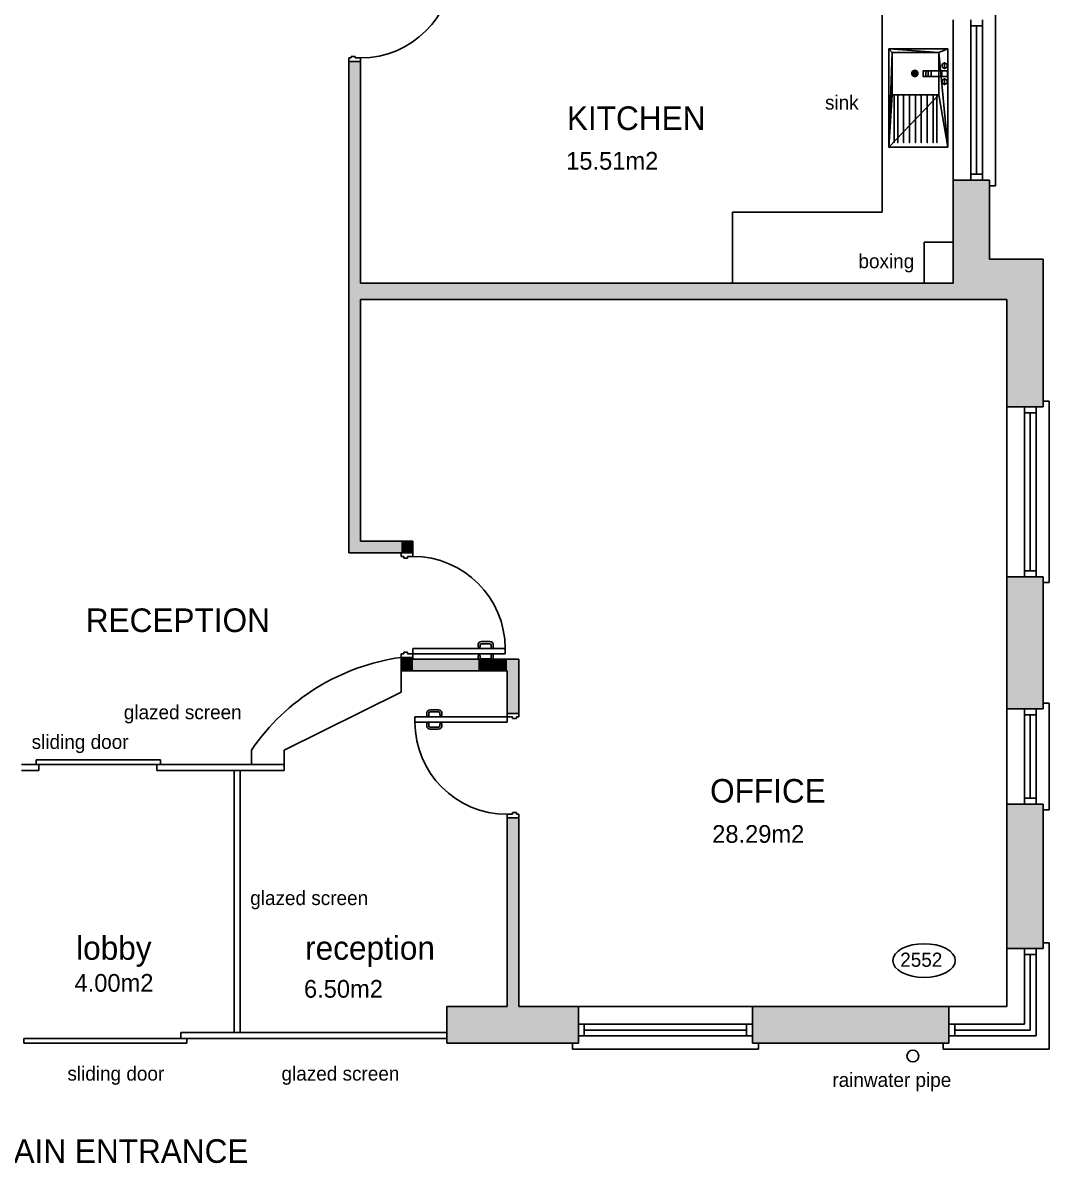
# Model space of a CAD drawing. Extents: x -3138 to 23381, y 5420 to 23275.
# Drawn here: x 14682 to 23381, y 5420 to 15079 of the extents above; entities that cross this region are included whole.
import ezdxf

# ---------------------------------------------------------------- set-up
doc = ezdxf.new("R2010")
doc.units = 0
doc.layers.get('0').update_dxf_attribs({"linetype": 'CONTINUOUS'})
for name, color, linetype in [('A-DOORS___FRAMES-G', 150, 'CONTINUOUS'), ('A-EXTERNAL_-WALL_G', 7, 'CONTINUOUS'), ('A-INTERNAL_WALL_G', 7, 'CONTINUOUS'), ('A-SANITARYFIXTURE-G', 140, 'CONTINUOUS'), ('A-WINDOW_G', 62, 'CONTINUOUS'), ('AREA', 6, 'CONTINUOUS'), ('CEILING_HEIGHTS', 40, 'CONTINUOUS'), ('KITCHEN_UNITS', 33, 'CONTINUOUS'), ('RAINWATER_PIPES', 5, 'CONTINUOUS'), ('ROOM_TITLES', 7, 'CONTINUOUS'), ('TEXT', 7, 'CONTINUOUS'), ('WALLSHADE', 254, 'CONTINUOUS')]:
    doc.layers.add(name, color=color, linetype=linetype)
doc.styles.add('STYLE2', font='comic.ttf', dxfattribs={"height": 200})

# ---------------------------------------------------------------- blocks, each defined once
blk = doc.blocks.new('*U13')
at = {"layer": 'WALLSHADE', "linetype": 'CONTINUOUS'}
for points in [[(17444.7, 10589.1), (17444.7, 14751.1), (17544.7, 10589.1)], [(17544.7, 10589.1), (17444.7, 14751.1), (17544.7, 14751.1)], [(22565.7, 12735.1), (22565.7, 13747.1), (22875.7, 12735.1)], [(22875.7, 12735.1), (22565.7, 13747.1), (22875.7, 13747.1)], [(22875.7, 12735.1), (22875.7, 13077.1), (23020.7, 12735.1)], [(23020.7, 12735.1), (22875.7, 13077.1), (23020.7, 13077.1)], [(23020.7, 11825.1), (23020.7, 13077.1), (23330.7, 11825.1)], [(23330.7, 11825.1), (23020.7, 13077.1), (23330.7, 13077.1)], [(17544.7, 12735.1), (17544.7, 12875.1), (17888.7, 12735.1)], [(17888.7, 12735.1), (17544.7, 12875.1), (17888.7, 12875.1)], [(17888.7, 12735.1), (17888.7, 12875.1), (17988.7, 12735.1)], [(17988.7, 12735.1), (17888.7, 12875.1), (17988.7, 12875.1)], [(17988.7, 12735.1), (17988.7, 12875.1), (18275.7, 12735.1)], [(18275.7, 12735.1), (17988.7, 12875.1), (18275.7, 12875.1)], [(18275.7, 12735.1), (18275.7, 12875.1), (18543.1, 12735.1)], [(18543.1, 12735.1), (18275.7, 12875.1), (18543.1, 12875.1)], [(18543.1, 12735.1), (18543.1, 12875.1), (18545.9, 12735.1)], [(18545.9, 12735.1), (18543.1, 12875.1), (18545.9, 12875.1)], [(18545.9, 12735.1), (18545.9, 12875.1), (18549.4, 12735.1)], [(18549.4, 12735.1), (18545.9, 12875.1), (18549.4, 12875.1)], [(18549.4, 12735.1), (18549.4, 12875.1), (18553.6, 12735.1)], [(18553.6, 12735.1), (18549.4, 12875.1), (18553.6, 12875.1)], [(18553.6, 12735.1), (18553.6, 12875.1), (18558.3, 12735.1)], [(18558.3, 12735.1), (18553.6, 12875.1), (18558.3, 12875.1)], [(18558.3, 12735.1), (18558.3, 12875.1), (18563.3, 12735.1)], [(18563.3, 12735.1), (18558.3, 12875.1), (18563.3, 12875.1)], [(18563.3, 12735.1), (18563.3, 12875.1), (18568.5, 12735.1)], [(18568.5, 12735.1), (18563.3, 12875.1), (18568.5, 12875.1)], [(18568.5, 12735.1), (18568.5, 12875.1), (18641, 12735.1)], [(18641, 12735.1), (18568.5, 12875.1), (18641, 12875.1)], [(18641, 12735.1), (18641, 12875.1), (18646.2, 12735.1)], [(18646.2, 12735.1), (18641, 12875.1), (18646.2, 12875.1)], [(18646.2, 12735.1), (18646.2, 12875.1), (18651.3, 12735.1)], [(18651.3, 12735.1), (18646.2, 12875.1), (18651.3, 12875.1)], [(18651.3, 12735.1), (18651.3, 12875.1), (18655.9, 12735.1)], [(18655.9, 12735.1), (18651.3, 12875.1), (18655.9, 12875.1)], [(18655.9, 12735.1), (18655.9, 12875.1), (18660.1, 12735.1)], [(18660.1, 12735.1), (18655.9, 12875.1), (18660.1, 12875.1)], [(18660.1, 12735.1), (18660.1, 12875.1), (18663.7, 12735.1)], [(18663.7, 12735.1), (18660.1, 12875.1), (18663.7, 12875.1)], [(18663.7, 12735.1), (18663.7, 12875.1), (18666.4, 12735.1)], [(18666.4, 12735.1), (18663.7, 12875.1), (18666.4, 12875.1)], [(18666.4, 12735.1), (18666.4, 12875.1), (18720.7, 12735.1)], [(18720.7, 12735.1), (18666.4, 12875.1), (18720.7, 12875.1)], [(18720.7, 12735.1), (18720.7, 12875.1), (18785.7, 12735.1)], [(18785.7, 12735.1), (18720.7, 12875.1), (18785.7, 12875.1)], [(18785.7, 12735.1), (18785.7, 12875.1), (18885.7, 12735.1)], [(18885.7, 12735.1), (18785.7, 12875.1), (18885.7, 12875.1)], [(18885.7, 12735.1), (18885.7, 12875.1), (19390.7, 12735.1)], [(19390.7, 12735.1), (18885.7, 12875.1), (19390.7, 12875.1)], [(19390.7, 12735.1), (19390.7, 12875.1), (19840.7, 12735.1)], [(19840.7, 12735.1), (19390.7, 12875.1), (19840.7, 12875.1)], [(19840.7, 12735.1), (19840.7, 12875.1), (20860.7, 12735.1)], [(20860.7, 12735.1), (19840.7, 12875.1), (20860.7, 12875.1)], [(20860.7, 12735.1), (20860.7, 12875.1), (20865.7, 12735.1)], [(20865.7, 12735.1), (20860.7, 12875.1), (20865.7, 12875.1)], [(20865.7, 12735.1), (20865.7, 12875.1), (22530.7, 12735.1)], [(22530.7, 12735.1), (20865.7, 12875.1), (22530.7, 12875.1)], [(22530.7, 12735.1), (22530.7, 12875.1), (22565.7, 12735.1)], [(22565.7, 12735.1), (22530.7, 12875.1), (22565.7, 12875.1)], [(17544.7, 10589.1), (17544.7, 10689.1), (17888.7, 10589.1)], [(17888.7, 10589.1), (17544.7, 10689.1), (17888.7, 10689.1)], [(17888.7, 10589.1), (17888.7, 10689.1), (17988.7, 10589.1)], [(17988.7, 10589.1), (17888.7, 10689.1), (17988.7, 10689.1)], [(23020.7, 9267.1), (23020.7, 10387.1), (23330.7, 9267.1)], [(23330.7, 9267.1), (23020.7, 10387.1), (23330.7, 10387.1)], [(17888.7, 9590.1), (17888.7, 9704.1), (17988.7, 9590.1)], [(17988.7, 9590.1), (17888.7, 9704.1), (17988.7, 9704.1)], [(17988.7, 9590.1), (17988.7, 9690.1), (18275.7, 9590.1)], [(18275.7, 9590.1), (17988.7, 9690.1), (18275.7, 9690.1)], [(18275.7, 9590.1), (18275.7, 9690.1), (18543.1, 9590.1)], [(18543.1, 9590.1), (18275.7, 9690.1), (18543.1, 9690.1)], [(18543.1, 9590.1), (18543.1, 9690.1), (18545.9, 9590.1)], [(18545.9, 9590.1), (18543.1, 9690.1), (18545.9, 9685.7)], [(18545.9, 9590.1), (18545.9, 9685.7), (18549.4, 9590.1)], [(18549.4, 9590.1), (18545.9, 9685.7), (18549.4, 9681.8)], [(18549.4, 9590.1), (18549.4, 9681.8), (18553.6, 9590.1)], [(18553.6, 9590.1), (18549.4, 9681.8), (18553.6, 9678.7)], [(18553.6, 9590.1), (18553.6, 9678.7), (18558.3, 9590.1)], [(18558.3, 9590.1), (18553.6, 9678.7), (18558.3, 9676.4)], [(18558.3, 9590.1), (18558.3, 9676.4), (18563.3, 9590.1)], [(18563.3, 9590.1), (18558.3, 9676.4), (18563.3, 9675)], [(18563.3, 9590.1), (18563.3, 9675), (18568.5, 9590.1)], [(18568.5, 9590.1), (18563.3, 9675), (18568.5, 9674.5)], [(18568.5, 9590.1), (18568.5, 9674.5), (18641, 9590.1)], [(18641, 9590.1), (18568.5, 9674.5), (18641, 9674.5)], [(18646.2, 9590.1), (18641, 9674.5), (18646.2, 9675)], [(18641, 9590.1), (18641, 9674.5), (18646.2, 9590.1)], [(18651.3, 9590.1), (18646.2, 9675), (18651.3, 9676.4)], [(18646.2, 9590.1), (18646.2, 9675), (18651.3, 9590.1)], [(18655.9, 9590.1), (18651.3, 9676.4), (18655.9, 9678.7)], [(18651.3, 9590.1), (18651.3, 9676.4), (18655.9, 9590.1)], [(18660.1, 9590.1), (18655.9, 9678.7), (18660.1, 9681.8)], [(18655.9, 9590.1), (18655.9, 9678.7), (18660.1, 9590.1)], [(18663.7, 9590.1), (18660.1, 9681.8), (18663.7, 9685.7)], [(18660.1, 9590.1), (18660.1, 9681.8), (18663.7, 9590.1)], [(18666.4, 9590.1), (18663.7, 9685.7), (18666.4, 9690.1)], [(18663.7, 9590.1), (18663.7, 9685.7), (18666.4, 9590.1)], [(18666.4, 9590.1), (18666.4, 9690.1), (18720.7, 9590.1)], [(18720.7, 9590.1), (18666.4, 9690.1), (18720.7, 9690.1)], [(18720.7, 9590.1), (18720.7, 9690.1), (18785.7, 9590.1)], [(18785.7, 9590.1), (18720.7, 9690.1), (18785.7, 9690.1)], [(18785.7, 9230.1), (18785.7, 9690.1), (18885.7, 9230.1)], [(18885.7, 9230.1), (18785.7, 9690.1), (18885.7, 9690.1)], [(23020.7, 7237.1), (23020.7, 8462.1), (23330.7, 7237.1)], [(23330.7, 7237.1), (23020.7, 8462.1), (23330.7, 8462.1)], [(18785.7, 6437.1), (18785.7, 8345.1), (18885.7, 6437.1)], [(18885.7, 6437.1), (18785.7, 8345.1), (18885.7, 8345.1)], [(18275.7, 6437.1), (18275.7, 6747.1), (18543.1, 6437.1)], [(18543.1, 6437.1), (18275.7, 6747.1), (18543.1, 6747.1)], [(18543.1, 6437.1), (18543.1, 6747.1), (18545.9, 6437.1)], [(18545.9, 6437.1), (18543.1, 6747.1), (18545.9, 6747.1)], [(18545.9, 6437.1), (18545.9, 6747.1), (18549.4, 6437.1)], [(18549.4, 6437.1), (18545.9, 6747.1), (18549.4, 6747.1)], [(18549.4, 6437.1), (18549.4, 6747.1), (18553.6, 6437.1)], [(18553.6, 6437.1), (18549.4, 6747.1), (18553.6, 6747.1)], [(18553.6, 6437.1), (18553.6, 6747.1), (18558.3, 6437.1)], [(18558.3, 6437.1), (18553.6, 6747.1), (18558.3, 6747.1)], [(18558.3, 6437.1), (18558.3, 6747.1), (18563.3, 6437.1)], [(18563.3, 6437.1), (18558.3, 6747.1), (18563.3, 6747.1)], [(18563.3, 6437.1), (18563.3, 6747.1), (18568.5, 6437.1)], [(18568.5, 6437.1), (18563.3, 6747.1), (18568.5, 6747.1)], [(18568.5, 6437.1), (18568.5, 6747.1), (18641, 6437.1)], [(18641, 6437.1), (18568.5, 6747.1), (18641, 6747.1)], [(18641, 6437.1), (18641, 6747.1), (18646.2, 6437.1)], [(18646.2, 6437.1), (18641, 6747.1), (18646.2, 6747.1)], [(18646.2, 6437.1), (18646.2, 6747.1), (18651.3, 6437.1)], [(18651.3, 6437.1), (18646.2, 6747.1), (18651.3, 6747.1)], [(18651.3, 6437.1), (18651.3, 6747.1), (18655.9, 6437.1)], [(18655.9, 6437.1), (18651.3, 6747.1), (18655.9, 6747.1)], [(18655.9, 6437.1), (18655.9, 6747.1), (18660.1, 6437.1)], [(18660.1, 6437.1), (18655.9, 6747.1), (18660.1, 6747.1)], [(18660.1, 6437.1), (18660.1, 6747.1), (18663.7, 6437.1)], [(18663.7, 6437.1), (18660.1, 6747.1), (18663.7, 6747.1)], [(18663.7, 6437.1), (18663.7, 6747.1), (18666.4, 6437.1)], [(18666.4, 6437.1), (18663.7, 6747.1), (18666.4, 6747.1)], [(18666.4, 6437.1), (18666.4, 6747.1), (18720.7, 6437.1)], [(18720.7, 6437.1), (18666.4, 6747.1), (18720.7, 6747.1)], [(18720.7, 6437.1), (18720.7, 6747.1), (18785.7, 6437.1)], [(18785.7, 6437.1), (18720.7, 6747.1), (18785.7, 6747.1)], [(18885.7, 6437.1), (18885.7, 6747.1), (19390.7, 6437.1)], [(19390.7, 6437.1), (18885.7, 6747.1), (19390.7, 6747.1)], [(20865.7, 6437.1), (20865.7, 6747.1), (22530.7, 6437.1)], [(22530.7, 6437.1), (20865.7, 6747.1), (22530.7, 6747.1)]]:
    blk.add_solid(points, dxfattribs=at)
blk = doc.blocks.new('*X19')
at = {"layer": 'A-SANITARYFIXTURE-G', "color": 140, "linetype": 'CONTINUOUS'}
for p, q in [((22020.1, 14858.3, 5), (22520.1, 14858.3, 5)), ((22020.1, 14025.8, 5), (22020.1, 14858.3, 5)), ((22050.1, 14828.3, 5), (22050.1, 14828.3, 5)), ((22050.1, 14828.3, 5), (22445.1, 14828.3, 5)), ((22050.1, 14468.3, 5), (22050.1, 14828.3, 5)), ((22445.1, 14828.3, 5), (22445.1, 14468.3, 5)), ((22520.1, 14858.3, 5), (22520.1, 14025.8, 5)), ((22050.1, 14468.3, 5), (22050.1, 14468.3, 5)), ((22445.1, 14468.3, 5), (22050.1, 14468.3, 5)), ((22520.1, 14025.8, 5), (22020.1, 14025.8, 5)), ((22520.1, 14025.8, 5), (22520.1, 14025.8, 5))]:
    blk.add_line(p, q, dxfattribs=at)
for points in [[(22241.7, 14650.7), (22215.4, 14650.7), (22216.3, 14657.5)], [(22241.7, 14650.7), (22216.3, 14657.5), (22215.4, 14650.7)], [(22241.7, 14650.7), (22216.3, 14643.9), (22215.4, 14650.7)], [(22241.7, 14650.7), (22215.4, 14650.7), (22216.3, 14643.9)], [(22241.7, 14650.7), (22216.3, 14657.5), (22218.9, 14663.8)], [(22241.7, 14650.7), (22218.9, 14663.8), (22216.3, 14657.5)], [(22241.7, 14650.7), (22218.9, 14637.6), (22216.3, 14643.9)], [(22241.7, 14650.7), (22216.3, 14643.9), (22218.9, 14637.6)], [(22241.7, 14650.7), (22218.9, 14663.8), (22223.1, 14669.3)], [(22241.7, 14650.7), (22223.1, 14669.3), (22218.9, 14663.8)], [(22241.7, 14650.7), (22223.1, 14632.1), (22218.9, 14637.6)], [(22241.7, 14650.7), (22218.9, 14637.6), (22223.1, 14632.1)], [(22241.7, 14650.7), (22223.1, 14669.3), (22228.5, 14673.5)], [(22241.7, 14650.7), (22228.5, 14673.5), (22223.1, 14669.3)], [(22241.7, 14650.7), (22228.5, 14627.9), (22223.1, 14632.1)], [(22241.7, 14650.7), (22223.1, 14632.1), (22228.5, 14627.9)], [(22241.7, 14650.7), (22228.5, 14673.5), (22234.9, 14676.1)], [(22241.7, 14650.7), (22234.9, 14676.1), (22228.5, 14673.5)], [(22241.7, 14650.7), (22234.9, 14625.3), (22228.5, 14627.9)], [(22241.7, 14650.7), (22228.5, 14627.9), (22234.9, 14625.3)], [(22241.7, 14650.7), (22234.9, 14676.1), (22241.7, 14677)], [(22241.7, 14650.7), (22241.7, 14677), (22234.9, 14676.1)], [(22241.7, 14650.7), (22241.7, 14624.4), (22234.9, 14625.3)], [(22241.7, 14650.7), (22234.9, 14625.3), (22241.7, 14624.4)], [(22241.7, 14650.7), (22241.7, 14677), (22248.5, 14676.1)], [(22241.7, 14650.7), (22248.5, 14676.1), (22241.7, 14677)], [(22241.7, 14650.7), (22248.5, 14676.1), (22254.8, 14673.5)], [(22241.7, 14650.7), (22254.8, 14673.5), (22248.5, 14676.1)], [(22241.7, 14650.7), (22254.8, 14673.5), (22260.3, 14669.3)], [(22241.7, 14650.7), (22260.3, 14669.3), (22254.8, 14673.5)], [(22241.7, 14650.7), (22260.3, 14669.3), (22264.4, 14663.8)], [(22241.7, 14650.7), (22264.4, 14663.8), (22260.3, 14669.3)], [(22241.7, 14650.7), (22264.4, 14663.8), (22267.1, 14657.5)], [(22241.7, 14650.7), (22267.1, 14657.5), (22264.4, 14663.8)], [(22241.7, 14650.7), (22267.1, 14657.5), (22268, 14650.7)], [(22241.7, 14650.7), (22268, 14650.7), (22267.1, 14657.5)], [(22241.7, 14650.7), (22268, 14650.7), (22267.1, 14643.9)], [(22241.7, 14650.7), (22267.1, 14643.9), (22264.4, 14637.6)], [(22241.7, 14650.7), (22264.4, 14637.6), (22260.3, 14632.1)], [(22241.7, 14650.7), (22260.3, 14632.1), (22254.8, 14627.9)], [(22241.7, 14650.7), (22254.8, 14627.9), (22248.5, 14625.3)], [(22241.7, 14650.7), (22248.5, 14625.3), (22241.7, 14624.4)], [(22241.7, 14650.7), (22267.1, 14643.9), (22268, 14650.7)], [(22241.7, 14650.7), (22264.4, 14637.6), (22267.1, 14643.9)], [(22241.7, 14650.7), (22260.3, 14632.1), (22264.4, 14637.6)], [(22241.7, 14650.7), (22254.8, 14627.9), (22260.3, 14632.1)], [(22241.7, 14650.7), (22248.5, 14625.3), (22254.8, 14627.9)], [(22241.7, 14650.7), (22241.7, 14624.4), (22248.5, 14625.3)]]:
    blk.add_lwpolyline(points, dxfattribs=at)
at = {"layer": 'A-SANITARYFIXTURE-G', "color": 140, "linetype": 'CONTINUOUS', "extrusion": (0.991445, -0.130526, 0)}
for points in [[(17431.9, -180), (17425.1, -180), (17425.1, -180), (17431.9, -180)], [(17425.1, -180), (17431.9, -180), (17431.9, -180), (17425.1, -180)]]:
    blk.add_lwpolyline(points, dxfattribs=at)
at = {"layer": 'A-SANITARYFIXTURE-G', "color": 140, "linetype": 'CONTINUOUS', "extrusion": (0.991445, 0.130526, 0)}
for points in [[(11625.7, -180), (11618.8, -180), (11618.8, -180), (11625.7, -180)], [(11618.8, -180), (11625.7, -180), (11625.7, -180), (11618.8, -180)]]:
    blk.add_lwpolyline(points, dxfattribs=at)
at = {"layer": 'A-SANITARYFIXTURE-G', "color": 140, "linetype": 'CONTINUOUS', "extrusion": (0.92388, -0.382683, 0)}
for points in [[(22050.4, -180), (22043.6, -180), (22043.6, -180), (22050.4, -180)], [(22043.6, -180), (22050.4, -180), (22050.4, -180), (22043.6, -180)]]:
    blk.add_lwpolyline(points, dxfattribs=at)
at = {"layer": 'A-SANITARYFIXTURE-G', "color": 140, "linetype": 'CONTINUOUS', "extrusion": (0.92388, 0.382683, 0)}
for points in [[(5027.4, -180), (5020.5, -180), (5020.5, -180), (5027.4, -180)], [(5020.5, -180), (5027.4, -180), (5027.4, -180), (5020.5, -180)]]:
    blk.add_lwpolyline(points, dxfattribs=at)
at = {"layer": 'A-SANITARYFIXTURE-G', "color": 140, "linetype": 'CONTINUOUS', "extrusion": (0.793353, -0.608761, 0)}
for points in [[(25166.5, -180), (25159.6, -180), (25159.6, -180), (25166.5, -180)], [(25159.6, -180), (25166.5, -180), (25166.5, -180), (25159.6, -180)]]:
    blk.add_lwpolyline(points, dxfattribs=at)
at = {"layer": 'A-SANITARYFIXTURE-G', "color": 140, "linetype": 'CONTINUOUS', "extrusion": (0.793353, 0.608761, 0)}
for points in [[(-1913.3, -180), (-1920.1, -180), (-1920.1, -180), (-1913.3, -180)], [(-1920.1, -180), (-1913.3, -180), (-1913.3, -180), (-1920.1, -180)]]:
    blk.add_lwpolyline(points, dxfattribs=at)
at = {"layer": 'A-SANITARYFIXTURE-G', "color": 140, "linetype": 'CONTINUOUS', "extrusion": (0.608761, -0.793353, 0)}
for points in [[(26567.7, -180), (26560.9, -180), (26560.9, -180), (26567.7, -180)], [(26560.9, -180), (26567.7, -180), (26567.7, -180), (26560.9, -180)]]:
    blk.add_lwpolyline(points, dxfattribs=at)
at = {"layer": 'A-SANITARYFIXTURE-G', "color": 140, "linetype": 'CONTINUOUS', "extrusion": (-0.608761, -0.793353, 0)}
for points in [[(8723.3, -180), (8730.2, -180), (8730.2, -180), (8723.3, -180)], [(8730.2, -180), (8723.3, -180), (8723.3, -180), (8730.2, -180)]]:
    blk.add_lwpolyline(points, dxfattribs=at)
at = {"layer": 'A-SANITARYFIXTURE-G', "color": 140, "linetype": 'CONTINUOUS', "extrusion": (0.382683, -0.92388, 0)}
for points in [[(26158.6, -180), (26151.8, -180), (26151.8, -180), (26158.6, -180)], [(26151.8, -180), (26158.6, -180), (26158.6, -180), (26151.8, -180)]]:
    blk.add_lwpolyline(points, dxfattribs=at)
at = {"layer": 'A-SANITARYFIXTURE-G', "color": 140, "linetype": 'CONTINUOUS', "extrusion": (-0.382683, -0.92388, 0)}
for points in [[(14938.6, -180), (14945.5, -180), (14945.5, -180), (14938.6, -180)], [(14945.5, -180), (14938.6, -180), (14938.6, -180), (14945.5, -180)]]:
    blk.add_lwpolyline(points, dxfattribs=at)
at = {"layer": 'A-SANITARYFIXTURE-G', "color": 140, "linetype": 'CONTINUOUS', "extrusion": (0.130526, -0.991445, 0)}
for points in [[(23967.1, -180), (23960.3, -180), (23960.3, -180), (23967.1, -180)], [(23960.3, -180), (23967.1, -180), (23967.1, -180), (23960.3, -180)]]:
    blk.add_lwpolyline(points, dxfattribs=at)
at = {"layer": 'A-SANITARYFIXTURE-G', "color": 140, "linetype": 'CONTINUOUS', "extrusion": (-0.130526, -0.991445, 0)}
for points in [[(20135.7, -180), (20142.5, -180), (20142.5, -180), (20135.7, -180)], [(20142.5, -180), (20135.7, -180), (20135.7, -180), (20142.5, -180)]]:
    blk.add_lwpolyline(points, dxfattribs=at)
at = {"layer": 'A-SANITARYFIXTURE-G', "color": 140, "linetype": 'CONTINUOUS', "extrusion": (-1, 9.0234e-15, 0)}
blk.add_lwpolyline([(-14468.3, 5), (-14468.3, 5), (-14065.1, 5), (-14065.1, 5)], dxfattribs=at)
at = {"layer": 'A-SANITARYFIXTURE-G', "color": 140, "linetype": 'CONTINUOUS', "extrusion": (1, -9.0234e-15, 0)}
blk.add_lwpolyline([(14468.3, 5), (14468.3, 5), (14065.1, 5), (14065.1, 5)], dxfattribs=at)
at = {"layer": 'A-SANITARYFIXTURE-G', "color": 140, "linetype": 'CONTINUOUS', "extrusion": (-1, -2.27572e-08, 0)}
blk.add_lwpolyline([(-14468.3, 5), (-14468.3, 5), (-14065.1, 5), (-14065.1, 5)], dxfattribs=at)
at = {"layer": 'A-SANITARYFIXTURE-G', "color": 140, "linetype": 'CONTINUOUS', "extrusion": (1, 2.27572e-08, 0)}
blk.add_lwpolyline([(14468.3, 5), (14468.3, 5), (14065.1, 5), (14065.1, 5)], dxfattribs=at)
at = {"layer": 'A-SANITARYFIXTURE-G', "color": 140, "linetype": 'CONTINUOUS', "extrusion": (-1, -2.52858e-08, 0)}
blk.add_lwpolyline([(-14468.3, 5), (-14468.3, 5), (-14065.1, 5), (-14065.1, 5)], dxfattribs=at)
blk.add_lwpolyline([(-14468.3, 5), (-14468.3, 5), (-14065.1, 5), (-14065.1, 5)], dxfattribs=at)
blk.add_lwpolyline([(-14468.3, 5), (-14468.3, 5), (-14065.1, 5), (-14065.1, 5)], dxfattribs=at)
blk.add_lwpolyline([(-14468.3, 5), (-14468.3, 5), (-14065.1, 5), (-14065.1, 5)], dxfattribs=at)
blk.add_lwpolyline([(-14468.3, 5), (-14468.3, 5), (-14065.1, 5), (-14065.1, 5)], dxfattribs=at)
blk.add_lwpolyline([(-14468.3, 5), (-14468.3, 5), (-14065.1, 5), (-14065.1, 5)], dxfattribs=at)
at = {"layer": 'A-SANITARYFIXTURE-G', "color": 140, "linetype": 'CONTINUOUS', "extrusion": (1, 2.52858e-08, 0)}
blk.add_lwpolyline([(14468.3, 5), (14468.3, 5), (14065.1, 5), (14065.1, 5)], dxfattribs=at)
blk.add_lwpolyline([(14468.3, 5), (14468.3, 5), (14065.1, 5), (14065.1, 5)], dxfattribs=at)
blk.add_lwpolyline([(14468.3, 5), (14468.3, 5), (14065.1, 5), (14065.1, 5)], dxfattribs=at)
blk.add_lwpolyline([(14468.3, 5), (14468.3, 5), (14065.1, 5), (14065.1, 5)], dxfattribs=at)
blk.add_lwpolyline([(14468.3, 5), (14468.3, 5), (14065.1, 5), (14065.1, 5)], dxfattribs=at)
blk.add_lwpolyline([(14468.3, 5), (14468.3, 5), (14065.1, 5), (14065.1, 5)], dxfattribs=at)
at = {"layer": 'A-SANITARYFIXTURE-G', "color": 140, "linetype": 'CONTINUOUS', "extrusion": (-1, 0, 0)}
blk.add_lwpolyline([(-14468.3, 5), (-14468.3, 5), (-14065.1, 5), (-14065.1, 5)], dxfattribs=at)
at = {"layer": 'A-SANITARYFIXTURE-G', "color": 140, "linetype": 'CONTINUOUS', "extrusion": (1, 0, 0)}
blk.add_lwpolyline([(14468.3, 5), (14468.3, 5), (14065.1, 5), (14065.1, 5)], dxfattribs=at)
at = {"layer": 'A-SANITARYFIXTURE-G', "color": 140, "linetype": 'CONTINUOUS'}
for points in [[(22065.4, 14468.3, 5), (22065.4, 14468.3, 5), (22065.4, 14065.1, 5), (22065.4, 14065.1, 5)], [(22065.4, 14468.3, 5), (22065.4, 14468.3, 5), (22065.4, 14065.1, 5), (22065.4, 14065.1, 5)], [(22096.5, 14468.3, 5), (22096.5, 14468.3, 5), (22096.5, 14065.1, 5), (22096.5, 14065.1, 5)], [(22096.5, 14468.3, 5), (22096.5, 14468.3, 5), (22096.5, 14065.1, 5), (22096.5, 14065.1, 5)], [(22146.5, 14468.3, 5), (22146.5, 14468.3, 5), (22146.5, 14065.1, 5), (22146.5, 14065.1, 5)], [(22146.5, 14468.3, 5), (22146.5, 14468.3, 5), (22146.5, 14065.1, 5), (22146.5, 14065.1, 5)], [(22196.5, 14468.3, 5), (22196.5, 14468.3, 5), (22196.5, 14065.1, 5), (22196.5, 14065.1, 5)], [(22196.5, 14468.3, 5), (22196.5, 14468.3, 5), (22196.5, 14065.1, 5), (22196.5, 14065.1, 5)], [(22246.5, 14468.3, 5), (22246.5, 14468.3, 5), (22246.5, 14065.1, 5), (22246.5, 14065.1, 5)], [(22246.5, 14468.3, 5), (22246.5, 14468.3, 5), (22246.5, 14065.1, 5), (22246.5, 14065.1, 5)], [(22296.5, 14468.3, 5), (22296.5, 14468.3, 5), (22296.5, 14065.1, 5), (22296.5, 14065.1, 5)], [(22296.5, 14468.3, 5), (22296.5, 14468.3, 5), (22296.5, 14065.1, 5), (22296.5, 14065.1, 5)], [(22346.5, 14468.3, 5), (22346.5, 14468.3, 5), (22346.5, 14065.1, 5), (22346.5, 14065.1, 5)], [(22346.5, 14468.3, 5), (22346.5, 14468.3, 5), (22346.5, 14065.1, 5), (22346.5, 14065.1, 5)], [(22396.5, 14468.3, 5), (22396.5, 14468.3, 5), (22396.5, 14065.1, 5), (22396.5, 14065.1, 5)], [(22396.5, 14468.3, 5), (22396.5, 14468.3, 5), (22396.5, 14065.1, 5), (22396.5, 14065.1, 5)], [(22429, 14468.3, 5), (22429, 14468.3, 5), (22429, 14065.1, 5), (22429, 14065.1, 5)], [(22429, 14468.3, 5), (22429, 14468.3, 5), (22429, 14065.1, 5), (22429, 14065.1, 5)]]:
    blk.add_polyline3d(points, dxfattribs=at)
for points in [[(22065.4, 14468.3, 5), (22065.4, 14468.3, 5), (22065.4, 14468.3, 5)], [(22096.5, 14468.3, 5), (22096.5, 14468.3, 5), (22096.5, 14468.3, 5)], [(22146.5, 14468.3, 5), (22146.5, 14468.3, 5), (22146.5, 14468.3, 5)], [(22196.5, 14468.3, 5), (22196.5, 14468.3, 5), (22196.5, 14468.3, 5)], [(22246.5, 14468.3, 5), (22246.5, 14468.3, 5), (22246.5, 14468.3, 5)], [(22296.5, 14468.3, 5), (22296.5, 14468.3, 5), (22296.5, 14468.3, 5)], [(22346.5, 14468.3, 5), (22346.5, 14468.3, 5), (22346.5, 14468.3, 5)], [(22396.5, 14468.3, 5), (22396.5, 14468.3, 5), (22396.5, 14468.3, 5)], [(22429, 14468.3, 5), (22429, 14468.3, 5), (22429, 14468.3, 5)], [(22065.4, 14065.1, 5), (22065.4, 14065.1, 5), (22065.4, 14065.1, 5)], [(22096.5, 14065.1, 5), (22096.5, 14065.1, 5), (22096.5, 14065.1, 5)], [(22146.5, 14065.1, 5), (22146.5, 14065.1, 5), (22146.5, 14065.1, 5)], [(22196.5, 14065.1, 5), (22196.5, 14065.1, 5), (22196.5, 14065.1, 5)], [(22246.5, 14065.1, 5), (22246.5, 14065.1, 5), (22246.5, 14065.1, 5)], [(22296.5, 14065.1, 5), (22296.5, 14065.1, 5), (22296.5, 14065.1, 5)], [(22346.5, 14065.1, 5), (22346.5, 14065.1, 5), (22346.5, 14065.1, 5)], [(22396.5, 14065.1, 5), (22396.5, 14065.1, 5), (22396.5, 14065.1, 5)], [(22429, 14065.1, 5), (22429, 14065.1, 5), (22429, 14065.1, 5)]]:
    blk.add_solid(points, dxfattribs=at)
for points in [[(22020.1, 14025.8), (22020.1, 14025.8, 5), (22020.1, 14858.3, 5), (22020.1, 14858.3)], [(22020.1, 14858.3), (22020.1, 14858.3, 5), (22520.1, 14858.3, 5), (22520.1, 14858.3)], [(22445.1, 14468.3, -180), (22445.1, 14828.3, -180), (22050.1, 14828.3, -180), (22050.1, 14468.3, -180)], [(22050.1, 14828.3, -180), (22050.1, 14828.3, 5), (22050.1, 14468.3, 5), (22050.1, 14468.3, -180)], [(22445.1, 14828.3, -180), (22445.1, 14828.3, 5), (22050.1, 14828.3, 5), (22050.1, 14828.3, -180)], [(22445.1, 14828.3, -180), (22445.1, 14468.3, -180), (22445.1, 14468.3, 5), (22445.1, 14828.3, 5)], [(22520.1, 14858.3), (22520.1, 14858.3, 5), (22520.1, 14025.8, 5), (22520.1, 14025.8)], [(22494.3, 14691.2, 55), (22494.3, 14741.2, 55), (22472.7, 14728.7, 55), (22472.7, 14703.7, 55)], [(22472.7, 14728.7, 5), (22472.7, 14728.7, 55), (22494.3, 14741.2, 55), (22494.3, 14741.2, 5)], [(22472.7, 14703.7, 5), (22472.7, 14703.7, 55), (22472.7, 14728.7, 55), (22472.7, 14728.7, 5)], [(22494.3, 14691.2, 5), (22494.3, 14691.2, 55), (22472.7, 14703.7, 55), (22472.7, 14703.7, 5)], [(22494.3, 14691.2, 55), (22516, 14703.7, 55), (22516, 14728.7, 55), (22494.3, 14741.2, 55)], [(22494.3, 14741.2, 5), (22494.3, 14741.2, 55), (22516, 14728.7, 55), (22516, 14728.7, 5)], [(22516, 14703.7, 5), (22516, 14703.7, 55), (22494.3, 14691.2, 55), (22494.3, 14691.2, 5)], [(22516, 14728.7, 5), (22516, 14728.7, 55), (22516, 14703.7, 55), (22516, 14703.7, 5)], [(22336.1, 14673.5, 156), (22355.9, 14673.5, 131), (22312.5, 14673.5, 131), (22312.5, 14673.5, 141)], [(22312.5, 14623.5, 141), (22312.5, 14673.5, 141), (22312.5, 14673.5, 131), (22312.5, 14623.5, 131)], [(22312.5, 14623.5, 141), (22336.1, 14623.5, 156), (22336.1, 14673.5, 156), (22312.5, 14673.5, 141)], [(22312.5, 14623.5, 131), (22355.9, 14623.5, 131), (22336.1, 14623.5, 156), (22312.5, 14623.5, 141)], [(22380.9, 14623.5, 156), (22380.9, 14673.5, 156), (22336.1, 14673.5, 156), (22336.1, 14623.5, 156)], [(22519.6, 14673.5, 30), (22469.6, 14673.5, 30), (22336.1, 14673.5, 156), (22380.9, 14673.5, 156)], [(22469.6, 14673.5, 30), (22469.6, 14673.5, 30), (22355.9, 14673.5, 131), (22336.1, 14673.5, 156)], [(22336.1, 14623.5, 156), (22355.9, 14623.5, 131), (22380.9, 14623.5, 156), (22336.1, 14623.5, 156)], [(22469.6, 14673.5, 30), (22469.6, 14623.5, 30), (22355.9, 14623.5, 131), (22355.9, 14673.5, 131)], [(22519.6, 14623.5, 30), (22380.9, 14623.5, 156), (22355.9, 14623.5, 131), (22469.6, 14623.5, 30)], [(22380.9, 14673.5, 156), (22380.9, 14623.5, 156), (22519.6, 14623.5, 30), (22519.6, 14673.5, 30)], [(22519.6, 14623.5, 5), (22469.6, 14623.5, 5), (22469.6, 14673.5, 5), (22519.6, 14673.5, 5)], [(22469.6, 14673.5, 30), (22519.6, 14673.5, 30), (22519.6, 14673.5, 5), (22469.6, 14673.5, 5)], [(22469.6, 14623.5, 30), (22469.6, 14673.5, 30), (22469.6, 14673.5, 5), (22469.6, 14623.5, 5)], [(22519.6, 14623.5, 30), (22469.6, 14623.5, 30), (22469.6, 14623.5, 5), (22519.6, 14623.5, 5)], [(22494.3, 14605.8, 55), (22472.7, 14593.3, 55), (22472.7, 14568.3, 55), (22494.3, 14555.8, 55)], [(22472.7, 14593.3, 5), (22472.7, 14593.3, 55), (22494.3, 14605.8, 55), (22494.3, 14605.8, 5)], [(22472.7, 14568.3, 5), (22472.7, 14568.3, 55), (22472.7, 14593.3, 55), (22472.7, 14593.3, 5)], [(22494.3, 14555.8, 55), (22516, 14568.3, 55), (22516, 14593.3, 55), (22494.3, 14605.8, 55)], [(22494.3, 14605.8, 5), (22494.3, 14605.8, 55), (22516, 14593.3, 55), (22516, 14593.3, 5)], [(22516, 14593.3, 5), (22516, 14593.3, 55), (22516, 14568.3, 55), (22516, 14568.3, 5)], [(22519.6, 14673.5, 5), (22519.6, 14673.5, 30), (22519.6, 14623.5, 30), (22519.6, 14623.5, 5)], [(22494.3, 14555.8, 5), (22494.3, 14555.8, 55), (22472.7, 14568.3, 55), (22472.7, 14568.3, 5)], [(22516, 14568.3, 5), (22516, 14568.3, 55), (22494.3, 14555.8, 55), (22494.3, 14555.8, 5)], [(22445.1, 14468.3, -180), (22050.1, 14468.3, -180), (22050.1, 14468.3, 5), (22445.1, 14468.3, 5)], [(22520.1, 14025.8), (22520.1, 14025.8, 5), (22020.1, 14025.8, 5), (22020.1, 14025.8)]]:
    blk.add_3dface(points, dxfattribs=at)
mesh = blk.add_polyface(dxfattribs=at)
corners = [(22520.1, 14858.3, 5), (22520.1, 14025.8, 5), (22445.1, 14828.3, 5), (22445.1, 14468.3, 5), (22020.1, 14858.3, 5), (22050.1, 14828.3, 5), (22020.1, 14025.8, 5), (22050.1, 14468.3, 5)]
mesh.append_faces([[corners[k] for k in face] for face in [(2, 4, 5, 5), (5, 6, 7, 7), (6, 3, 1, 1)]], dxfattribs={"vtx0": -1, "vtx1": -1, "color": 140})
mesh.append_faces([[corners[k] for k in face] for face in [(1, 2, 3, 3), (2, 4, 0, 0), (6, 3, 7, 7)]], dxfattribs={"vtx0": -1, "vtx2": -1, "vtx3": -1, "color": 140})
mesh.append_faces([[corners[k] for k in face] for face in [(0, 1, 2, 2), (6, 4, 5, 5)]], dxfattribs={"vtx1": -1, "vtx2": -1, "vtx3": -1, "color": 140})
mesh = blk.add_polyface(dxfattribs=at)
corners = [(22241.7, 14650.7, -180), (22216.3, 14657.5, -180), (22218.9, 14663.8, -180), (22223.1, 14669.3, -180), (22228.5, 14673.5, -180), (22234.9, 14676.1, -180), (22241.7, 14677, -180), (22248.5, 14676.1, -180), (22254.8, 14673.5, -180), (22260.3, 14669.3, -180), (22264.4, 14663.8, -180), (22267.1, 14657.5, -180), (22268, 14650.7, -180), (22267.1, 14643.9, -180), (22264.4, 14637.6, -180), (22260.3, 14632.1, -180), (22254.8, 14627.9, -180), (22248.5, 14625.3, -180), (22241.7, 14624.4, -180), (22234.9, 14625.3, -180), (22228.5, 14627.9, -180), (22223.1, 14632.1, -180), (22218.9, 14637.6, -180), (22216.3, 14643.9, -180), (22215.4, 14650.7, -180), (22241.7, 14650.7, -180), (22216.3, 14657.5, -180), (22218.9, 14663.8, -180), (22223.1, 14669.3, -180), (22228.5, 14673.5, -180), (22234.9, 14676.1, -180), (22241.7, 14677, -180), (22248.5, 14676.1, -180), (22254.8, 14673.5, -180), (22260.3, 14669.3, -180), (22264.4, 14663.8, -180), (22267.1, 14657.5, -180), (22268, 14650.7, -180), (22267.1, 14643.9, -180), (22264.4, 14637.6, -180), (22260.3, 14632.1, -180), (22254.8, 14627.9, -180), (22248.5, 14625.3, -180), (22241.7, 14624.4, -180), (22234.9, 14625.3, -180), (22228.5, 14627.9, -180), (22223.1, 14632.1, -180), (22218.9, 14637.6, -180), (22216.3, 14643.9, -180), (22215.4, 14650.7, -180)]
mesh.append_faces([[corners[k] for k in face] for face in [(0, 1, 2), (0, 2, 3), (0, 3, 4), (0, 4, 5), (0, 5, 6), (0, 6, 7), (0, 7, 8), (0, 8, 9), (0, 9, 10), (0, 10, 11), (0, 11, 12), (0, 12, 13), (0, 13, 14), (0, 14, 15), (0, 15, 16), (0, 16, 17), (0, 17, 18), (0, 18, 19), (0, 19, 20), (0, 20, 21), (0, 21, 22), (0, 22, 23), (0, 23, 24), (0, 24, 1), (2, 1, 26, 27), (3, 2, 27, 28), (4, 3, 28, 29), (5, 4, 29, 30), (6, 5, 30, 31), (7, 6, 31, 32), (8, 7, 32, 33), (9, 8, 33, 34), (10, 9, 34, 35), (11, 10, 35, 36), (12, 11, 36, 37), (13, 12, 37, 38), (14, 13, 38, 39), (15, 14, 39, 40), (16, 15, 40, 41), (17, 16, 41, 42), (18, 17, 42, 43), (19, 18, 43, 44), (20, 19, 44, 45), (21, 20, 45, 46), (22, 21, 46, 47), (23, 22, 47, 48), (24, 23, 48, 49), (1, 24, 49, 26), (25, 27, 26), (25, 28, 27), (25, 29, 28), (25, 30, 29), (25, 31, 30), (25, 32, 31), (25, 33, 32), (25, 34, 33), (25, 35, 34), (25, 36, 35), (25, 37, 36), (25, 38, 37), (25, 39, 38), (25, 40, 39), (25, 41, 40), (25, 42, 41), (25, 43, 42), (25, 44, 43), (25, 45, 44), (25, 46, 45), (25, 47, 46), (25, 48, 47), (25, 49, 48), (25, 26, 49)]], dxfattribs={"color": 140})
mesh = blk.add_polyface(dxfattribs=at)
corners = [(22065.4, 14468.3, 5), (22065.4, 14065.1, 5), (22065.4, 14065.1, 5), (22065.4, 14468.3, 5), (22065.4, 14468.3, 5), (22065.4, 14065.1, 5), (22065.4, 14065.1, 5), (22065.4, 14468.3, 5)]
mesh.append_faces([[corners[k] for k in face] for face in [(4, 7, 6, 5), (7, 3, 2, 6), (3, 0, 1, 2), (0, 4, 5, 1), (4, 0, 3, 7), (6, 2, 1, 5)]], dxfattribs={"color": 140})
mesh = blk.add_polyface(dxfattribs=at)
corners = [(22096.5, 14468.3, 5), (22096.5, 14065.1, 5), (22096.5, 14065.1, 5), (22096.5, 14468.3, 5), (22096.5, 14468.3, 5), (22096.5, 14065.1, 5), (22096.5, 14065.1, 5), (22096.5, 14468.3, 5)]
mesh.append_faces([[corners[k] for k in face] for face in [(4, 7, 6, 5), (7, 3, 2, 6), (3, 0, 1, 2), (0, 4, 5, 1), (4, 0, 3, 7), (6, 2, 1, 5)]], dxfattribs={"color": 140})
mesh = blk.add_polyface(dxfattribs=at)
corners = [(22146.5, 14468.3, 5), (22146.5, 14065.1, 5), (22146.5, 14065.1, 5), (22146.5, 14468.3, 5), (22146.5, 14468.3, 5), (22146.5, 14065.1, 5), (22146.5, 14065.1, 5), (22146.5, 14468.3, 5)]
mesh.append_faces([[corners[k] for k in face] for face in [(4, 7, 6, 5), (7, 3, 2, 6), (3, 0, 1, 2), (0, 4, 5, 1), (4, 0, 3, 7), (6, 2, 1, 5)]], dxfattribs={"color": 140})
mesh = blk.add_polyface(dxfattribs=at)
corners = [(22196.5, 14468.3, 5), (22196.5, 14065.1, 5), (22196.5, 14065.1, 5), (22196.5, 14468.3, 5), (22196.5, 14468.3, 5), (22196.5, 14065.1, 5), (22196.5, 14065.1, 5), (22196.5, 14468.3, 5)]
mesh.append_faces([[corners[k] for k in face] for face in [(4, 7, 6, 5), (7, 3, 2, 6), (3, 0, 1, 2), (0, 4, 5, 1), (4, 0, 3, 7), (6, 2, 1, 5)]], dxfattribs={"color": 140})
mesh = blk.add_polyface(dxfattribs=at)
corners = [(22246.5, 14468.3, 5), (22246.5, 14065.1, 5), (22246.5, 14065.1, 5), (22246.5, 14468.3, 5), (22246.5, 14468.3, 5), (22246.5, 14065.1, 5), (22246.5, 14065.1, 5), (22246.5, 14468.3, 5)]
mesh.append_faces([[corners[k] for k in face] for face in [(4, 7, 6, 5), (7, 3, 2, 6), (3, 0, 1, 2), (0, 4, 5, 1), (4, 0, 3, 7), (6, 2, 1, 5)]], dxfattribs={"color": 140})
mesh = blk.add_polyface(dxfattribs=at)
corners = [(22296.5, 14468.3, 5), (22296.5, 14065.1, 5), (22296.5, 14065.1, 5), (22296.5, 14468.3, 5), (22296.5, 14468.3, 5), (22296.5, 14065.1, 5), (22296.5, 14065.1, 5), (22296.5, 14468.3, 5)]
mesh.append_faces([[corners[k] for k in face] for face in [(4, 7, 6, 5), (7, 3, 2, 6), (3, 0, 1, 2), (0, 4, 5, 1), (4, 0, 3, 7), (6, 2, 1, 5)]], dxfattribs={"color": 140})
mesh = blk.add_polyface(dxfattribs=at)
corners = [(22346.5, 14468.3, 5), (22346.5, 14065.1, 5), (22346.5, 14065.1, 5), (22346.5, 14468.3, 5), (22346.5, 14468.3, 5), (22346.5, 14065.1, 5), (22346.5, 14065.1, 5), (22346.5, 14468.3, 5)]
mesh.append_faces([[corners[k] for k in face] for face in [(4, 7, 6, 5), (7, 3, 2, 6), (3, 0, 1, 2), (0, 4, 5, 1), (4, 0, 3, 7), (6, 2, 1, 5)]], dxfattribs={"color": 140})
mesh = blk.add_polyface(dxfattribs=at)
corners = [(22396.5, 14468.3, 5), (22396.5, 14065.1, 5), (22396.5, 14065.1, 5), (22396.5, 14468.3, 5), (22396.5, 14468.3, 5), (22396.5, 14065.1, 5), (22396.5, 14065.1, 5), (22396.5, 14468.3, 5)]
mesh.append_faces([[corners[k] for k in face] for face in [(4, 7, 6, 5), (7, 3, 2, 6), (3, 0, 1, 2), (0, 4, 5, 1), (4, 0, 3, 7), (6, 2, 1, 5)]], dxfattribs={"color": 140})
mesh = blk.add_polyface(dxfattribs=at)
corners = [(22429, 14468.3, 5), (22429, 14065.1, 5), (22429, 14065.1, 5), (22429, 14468.3, 5), (22429, 14468.3, 5), (22429, 14065.1, 5), (22429, 14065.1, 5), (22429, 14468.3, 5)]
mesh.append_faces([[corners[k] for k in face] for face in [(4, 7, 6, 5), (7, 3, 2, 6), (3, 0, 1, 2), (0, 4, 5, 1), (4, 0, 3, 7), (6, 2, 1, 5)]], dxfattribs={"color": 140})

msp = doc.modelspace()

# ---------------------------------------------------------------- linework, layer by layer
at = {"color": 1, "linetype": 'CONTINUOUS'}
for p, q in [((17888.7, 9590.1), (17888.7, 9409.1)), ((16895.9, 8919), (17888.7, 9409.1)), ((16619.4, 8797.1), (16619.4, 8919.6)), ((16897.2, 8797.1), (16897.2, 8919.6))]:
    msp.add_line(p, q, dxfattribs=at)
msp.add_arc((18141.7, 7875.6), 1845.9, 97.87921, 145.55566, dxfattribs=at)
at = {"layer": 'A-DOORS___FRAMES-G'}
for p, q in [((17444.7, 14751.1), (17444.7, 14781.1)), ((17465.7, 14781.1), (17444.7, 14781.1)), ((17465.7, 14781.1), (17465.7, 14795.1)), ((17498.7, 14795.1), (17465.7, 14795.1)), ((17498.7, 14781.1), (17498.7, 14795.1)), ((17544.7, 14781.1), (17498.7, 14781.1)), ((17544.7, 14751.1), (17544.7, 14781.1)), ((17888.7, 10589.1), (17888.7, 10559.1)), ((17909.7, 10559.1), (17888.7, 10559.1)), ((17909.7, 10559.1), (17909.7, 10545.1)), ((17942.7, 10545.1), (17909.7, 10545.1)), ((17942.7, 10559.1), (17942.7, 10545.1)), ((17988.7, 10559.1), (17942.7, 10559.1)), ((17988.7, 10589.1), (17988.7, 10559.1)), ((17988.7, 9778.1), (17988.7, 9734.1)), ((18769.7, 9778.1), (17988.7, 9778.1)), ((18540, 9790.3), (18540, 9808.8)), ((18557, 9790.3), (18540, 9790.3)), ((18557, 9790.3), (18557, 9808.8)), ((18641, 9837.3), (18568.5, 9837.3)), ((18641, 9820.3), (18568.5, 9820.3)), ((18652.5, 9780.3), (18652.5, 9808.8)), ((18669.5, 9780.3), (18652.5, 9780.3)), ((18669.5, 9780.3), (18669.5, 9808.8)), ((18769.7, 9778.1), (18769.7, 9734.1)), ((17888.7, 9704.1), (17888.7, 9734.1)), ((17909.7, 9734.1), (17888.7, 9734.1)), ((17909.7, 9734.1), (17909.7, 9748.1)), ((17942.7, 9748.1), (17909.7, 9748.1)), ((17942.7, 9734.1), (17942.7, 9748.1)), ((17988.7, 9734.1), (17942.7, 9734.1)), ((17988.7, 9704.1), (17988.7, 9734.1)), ((18769.7, 9734.1), (17988.7, 9734.1)), ((18540, 9721.5), (18540, 9703)), ((18557, 9721.5), (18540, 9721.5)), ((18557, 9721.5), (18557, 9703)), ((18641, 9691.5), (18568.5, 9691.5)), ((18641, 9674.5), (18568.5, 9674.5)), ((18669.5, 9731.5), (18652.5, 9731.5)), ((18652.5, 9731.5), (18652.5, 9703)), ((18669.5, 9731.5), (18669.5, 9703)), ((18004.7, 9200.1), (18785.7, 9200.1)), ((18004.7, 9156.1), (18004.7, 9200.1)), ((18104.8, 9202.7), (18104.8, 9231.2)), ((18104.8, 9202.7), (18121.8, 9202.7)), ((18121.8, 9202.7), (18121.8, 9231.2)), ((18133.3, 9259.7), (18205.8, 9259.7)), ((18133.3, 9242.7), (18205.8, 9242.7)), ((18217.3, 9212.7), (18217.3, 9231.2)), ((18217.3, 9212.7), (18234.3, 9212.7)), ((18234.3, 9212.7), (18234.3, 9231.2)), ((18785.7, 9230.1), (18785.7, 9200.1)), ((18785.7, 9200.1), (18831.7, 9200.1)), ((18785.7, 9156.1), (18785.7, 9200.1)), ((18831.7, 9200.1), (18831.7, 9186.1)), ((18831.7, 9186.1), (18864.7, 9186.1)), ((18864.7, 9200.1), (18864.7, 9186.1)), ((18864.7, 9200.1), (18885.7, 9200.1)), ((18885.7, 9230.1), (18885.7, 9200.1)), ((18004.7, 9156.1), (18785.7, 9156.1)), ((18104.8, 9153.8), (18121.8, 9153.8)), ((18104.8, 9153.8), (18104.8, 9125.3)), ((18121.8, 9153.8), (18121.8, 9125.3)), ((18133.3, 9113.8), (18205.8, 9113.8)), ((18133.3, 9096.8), (18205.8, 9096.8)), ((18217.3, 9143.8), (18217.3, 9125.3)), ((18217.3, 9143.8), (18234.3, 9143.8)), ((18234.3, 9143.8), (18234.3, 9125.3)), ((14671.7, 8797.1), (14816.3, 8797.1)), ((14796.3, 8837.1), (15847.4, 8837.1)), ((14796.3, 8837.1), (14796.3, 8797.1)), ((14816.3, 8797.1), (14816.3, 8747.1)), ((14816.3, 8797.1), (15816.3, 8797.1)), ((15816.3, 8797.1), (16897.2, 8797.1)), ((15816.3, 8797.1), (15816.3, 8747.1)), ((15847.4, 8837.1), (15847.4, 8797.1)), ((16897.2, 8797.1), (16897.2, 8747.1)), ((14671.7, 8747.1), (14816.3, 8747.1)), ((15816.3, 8747.1), (16897.2, 8747.1)), ((16473.7, 8747.1), (16473.7, 6527.1)), ((16523.7, 8747.1), (16523.7, 6527.1)), ((18785.7, 8345.1), (18785.7, 8375.1)), ((18785.7, 8375.1), (18831.7, 8375.1)), ((18831.7, 8375.1), (18831.7, 8389.1)), ((18831.7, 8389.1), (18864.7, 8389.1)), ((18864.7, 8375.1), (18864.7, 8389.1)), ((18864.7, 8375.1), (18885.7, 8375.1)), ((18885.7, 8345.1), (18885.7, 8375.1)), ((14691.7, 6477.1), (14691.7, 6437.1)), ((16071.7, 6477.1), (14691.7, 6477.1)), ((16021.7, 6527.1), (16021.7, 6477.1)), ((16021.7, 6527.1), (18275.7, 6527.1)), ((16071.7, 6477.1), (16071.7, 6437.1)), ((16071.7, 6477.1), (18275.7, 6477.1)), ((16071.7, 6437.1), (14691.7, 6437.1))]:
    msp.add_line(p, q, dxfattribs=at)
for centre, radius, start, end in [((17544.7, 15562.1), 781, 270, 0), ((17988.7, 9778.1), 781, 0, 90), ((18568.5, 9808.8), 28.5, 90, 180), ((18568.5, 9808.8), 11.5, 90, 180), ((18641, 9808.8), 28.5, 0, 90), ((18641, 9808.8), 11.5, 0, 90), ((18568.5, 9703), 28.5, 180, 270), ((18568.5, 9703), 11.5, 180, 270), ((18641, 9703), 28.5, 270, 0), ((18641, 9703), 11.5, 270, 0), ((18133.3, 9231.2), 28.5, 90, 180), ((18133.3, 9231.2), 11.5, 90, 180), ((18205.8, 9231.2), 28.5, 0, 90), ((18205.8, 9231.2), 11.5, 0, 90), ((18785.7, 9156.1), 781, 180, 270), ((18133.3, 9125.3), 28.5, 180, 270), ((18133.3, 9125.3), 11.5, 180, 270), ((18205.8, 9125.3), 28.5, 270, 0), ((18205.8, 9125.3), 11.5, 270, 0)]:
    msp.add_arc(centre, radius, start, end, dxfattribs=at)
at = {"layer": 'A-EXTERNAL_-WALL_G'}
for p, q in [((17444.7, 14751.1), (17444.7, 10589.1)), ((17544.7, 14751.1), (17444.7, 14751.1)), ((17544.7, 14751.1), (17544.7, 12875.1)), ((22565.7, 13747.1), (22565.7, 12875.1)), ((22875.7, 13747.1), (22565.7, 13747.1)), ((22875.7, 13747.1), (22875.7, 13077.1)), ((22875.7, 13077.1), (23330.7, 13077.1)), ((23330.7, 13077.1), (23330.7, 11825.1)), ((17544.7, 12735.1), (17544.7, 10689.1)), ((23020.7, 12735.1), (23020.7, 11825.1)), ((23330.7, 11825.1), (23020.7, 11825.1)), ((17544.7, 10689.1), (17988.7, 10689.1)), ((17988.7, 10689.1), (17988.7, 10589.1)), ((17444.7, 10589.1), (17988.7, 10589.1)), ((23020.7, 10387.1), (23020.7, 9267.1)), ((23330.7, 10387.1), (23020.7, 10387.1)), ((23330.7, 10387.1), (23330.7, 9267.1)), ((17888.7, 9704.1), (17888.7, 9590.1)), ((17988.7, 9704.1), (17888.7, 9704.1)), ((17988.7, 9704.1), (17988.7, 9690.1)), ((17988.7, 9690.1), (18885.7, 9690.1)), ((18885.7, 9690.1), (18885.7, 9230.1)), ((17888.7, 9590.1), (18785.7, 9590.1)), ((18785.7, 9590.1), (18785.7, 9230.1)), ((18785.7, 9230.1), (18885.7, 9230.1)), ((23330.7, 9267.1), (23020.7, 9267.1)), ((23020.7, 8462.1), (23020.7, 6747.1)), ((23330.7, 8462.1), (23020.7, 8462.1)), ((23330.7, 8462.1), (23330.7, 7237.1)), ((18785.7, 8345.1), (18785.7, 6747.1)), ((18785.7, 8345.1), (18885.7, 8345.1)), ((18885.7, 8345.1), (18885.7, 6747.1)), ((23330.7, 7237.1), (23020.7, 7237.1)), ((18275.7, 6747.1), (18275.7, 6437.1)), ((18275.7, 6747.1), (18785.7, 6747.1)), ((18885.7, 6747.1), (19390.7, 6747.1)), ((19390.7, 6437.1), (19390.7, 6747.1)), ((20865.7, 6747.1), (23005.7, 6747.1)), ((20865.7, 6437.1), (20865.7, 6747.1)), ((22530.7, 6437.1), (22530.7, 6747.1)), ((18275.7, 6437.1), (19390.7, 6437.1)), ((20865.7, 6437.1), (22530.7, 6437.1))]:
    msp.add_line(p, q, dxfattribs=at)
at = {"layer": 'A-INTERNAL_WALL_G'}
for p, q in [((17544.7, 12875.1), (22565.7, 12875.1)), ((17544.7, 12735.1), (23020.7, 12735.1))]:
    msp.add_line(p, q, dxfattribs=at)
at = {"layer": 'A-WINDOW_G'}
for p, q in [((22565.7, 13747.1), (22565.7, 15104.1)), ((22715.2, 13747.1), (22715.2, 15104.1)), ((22815.2, 13747.1), (22815.2, 15104.1)), ((22925.7, 13697.1), (22925.7, 15154.1)), ((22815.2, 15054.1), (22715.2, 15054.1)), ((22765.2, 13797.1), (22765.2, 15054.1)), ((22815.2, 13797.1), (22715.2, 13797.1)), ((22925.7, 13697.1), (22875.7, 13697.1)), ((23020.7, 10387.1), (23020.7, 11825.1)), ((23170.2, 10387.1), (23170.2, 11825.1)), ((23270.2, 10387.1), (23270.2, 11825.1)), ((23380.7, 11875.1), (23330.7, 11875.1)), ((23380.7, 10337.1), (23380.7, 11875.1)), ((23270.2, 11775.1), (23170.2, 11775.1)), ((23220.2, 10437.1), (23220.2, 11775.1)), ((23270.2, 10437.1), (23170.2, 10437.1)), ((23380.7, 10337.1), (23330.7, 10337.1)), ((23380.7, 9317.1), (23330.7, 9317.1)), ((23380.7, 8412.1), (23380.7, 9317.1)), ((23020.7, 8462.1), (23020.7, 9267.1)), ((23170.2, 8462.1), (23170.2, 9267.1)), ((23270.2, 9217.1), (23170.2, 9217.1)), ((23220.2, 8512.1), (23220.2, 9217.1)), ((23270.2, 8462.1), (23270.2, 9267.1)), ((23270.2, 8512.1), (23170.2, 8512.1)), ((23380.7, 8412.1), (23330.7, 8412.1)), ((23380.7, 7287.1), (23330.7, 7287.1)), ((23380.7, 6387.1), (23380.7, 7287.1)), ((23020.7, 6747.1), (23020.7, 7237.1)), ((23170.2, 6597.5), (23170.2, 7237.1)), ((23270.2, 7187.1), (23170.2, 7187.1)), ((23220.2, 6547.5), (23220.2, 7187.1)), ((23270.2, 6497.5), (23270.2, 7237.1)), ((19390.7, 6747.1), (20865.7, 6747.1)), ((22530.7, 6747.1), (23020.7, 6747.1)), ((19390.7, 6597.5), (20865.7, 6597.5)), ((19440.7, 6497.5), (19440.7, 6597.5)), ((20815.7, 6497.5), (20815.7, 6597.5)), ((22530.7, 6597.5), (23170.2, 6597.5)), ((22580.7, 6497.5), (22580.7, 6597.5)), ((19390.7, 6497.5), (20865.7, 6497.5)), ((19440.7, 6547.5), (20815.7, 6547.5)), ((22530.7, 6497.5), (23270.2, 6497.5)), ((22580.7, 6547.5), (23220.2, 6547.5)), ((19340.7, 6387.1), (19340.7, 6437.1)), ((19340.7, 6387.1), (20915.7, 6387.1)), ((20915.7, 6387.1), (20915.7, 6437.1)), ((22480.7, 6387.1), (22480.7, 6437.1)), ((22480.7, 6387.1), (23380.7, 6387.1))]:
    msp.add_line(p, q, dxfattribs=at)
at = {"layer": 'CEILING_HEIGHTS', "linetype": 'CONTINUOUS'}
msp.add_lwpolyline([(22584.9, 7136.2), (22579.8, 7164.1), (22564.7, 7190.9), (22540.3, 7215.6), (22507.4, 7237.3), (22467.2, 7255), (22421.5, 7268.2), (22371.8, 7276.4), (22320.2, 7279.1), (22268.5, 7276.4), (22218.8, 7268.2), (22173.1, 7255), (22133, 7237.3), (22100, 7215.6), (22075.6, 7190.9), (22060.5, 7164.1), (22055.4, 7136.2), (22060.5, 7108.4), (22075.6, 7081.6), (22100, 7056.9), (22133, 7035.2), (22173.1, 7017.5), (22218.8, 7004.3), (22268.5, 6996.1), (22320.2, 6993.4), (22371.8, 6996.1), (22421.5, 7004.3), (22467.2, 7017.5), (22507.4, 7035.2), (22540.3, 7056.9), (22564.7, 7081.6), (22579.8, 7108.4)], close=True, dxfattribs=at)
at = {"layer": 'KITCHEN_UNITS'}
for p, q in [((21965.7, 15366.1), (21965.7, 13475.1)), ((20695.7, 13475.1), (21965.7, 13475.1)), ((20695.7, 13475.1), (20695.7, 12875.1)), ((22320.7, 13220.1), (22565.7, 13220.1)), ((22320.7, 13220.1), (22320.7, 12875.1))]:
    msp.add_line(p, q, dxfattribs=at)
at = {"layer": 'RAINWATER_PIPES', "linetype": 'CONTINUOUS'}
msp.add_circle((22225.1, 6327.1), 50, dxfattribs=at)

# ---------------------------------------------------------------- block references
at = {"layer": 'A-SANITARYFIXTURE-G'}
msp.add_blockref('*X19', (0, 0), dxfattribs=at)
at = {"layer": 'WALLSHADE', "linetype": 'CONTINUOUS'}
msp.add_blockref('*U13', (0, 0), dxfattribs=at)

# ---------------------------------------------------------------- texts
at = {"layer": 'AREA', "linetype": 'CONTINUOUS', "style": 'STYLE2'}
for s, p in [('15.51m2', (19287, 13835.4)), ('28.29m2', (20524.4, 8133.6)), ('4.00m2', (15120.1, 6872.2)), ('6.50m2', (17064.6, 6821.7))]:
    msp.add_text(s, height=150, dxfattribs=at).set_placement(p)
at = {"layer": 'CEILING_HEIGHTS', "linetype": 'CONTINUOUS', "style": 'STYLE2'}
msp.add_text('2552', height=120, dxfattribs=at).set_placement((22118, 7083.2))
at = {"layer": 'ROOM_TITLES', "linetype": 'CONTINUOUS', "style": 'STYLE2'}
for s, p in [('KITCHEN', (19293.2, 14170.9)), ('RECEPTION', (15215.4, 9918.7)), ('OFFICE', (20506.5, 8473.8)), ('lobby', (15133.7, 7142.9)), ('reception', (17074.4, 7142.9)), ('MAIN ENTRANCE', (14380.3, 5422.8))]:
    msp.add_text(s, height=200, dxfattribs=at).set_placement(p)
at = {"layer": 'TEXT', "linetype": 'CONTINUOUS', "style": 'STYLE2'}
for s, p in [('sink', (21480.4, 14343.9)), ('boxing', (21764, 13000.5)), ('glazed screen', (15537.6, 9180.2)), ('sliding door', (14756.9, 8929)), ('glazed screen', (16609.3, 7606.3)), ('sliding door', (15059.8, 6119.3)), ('glazed screen', (16874.3, 6119.3)), ('rainwater pipe', (21542.8, 6065.7))]:
    msp.add_text(s, height=120, dxfattribs=at).set_placement(p)

doc.saveas('drawing.dxf')
